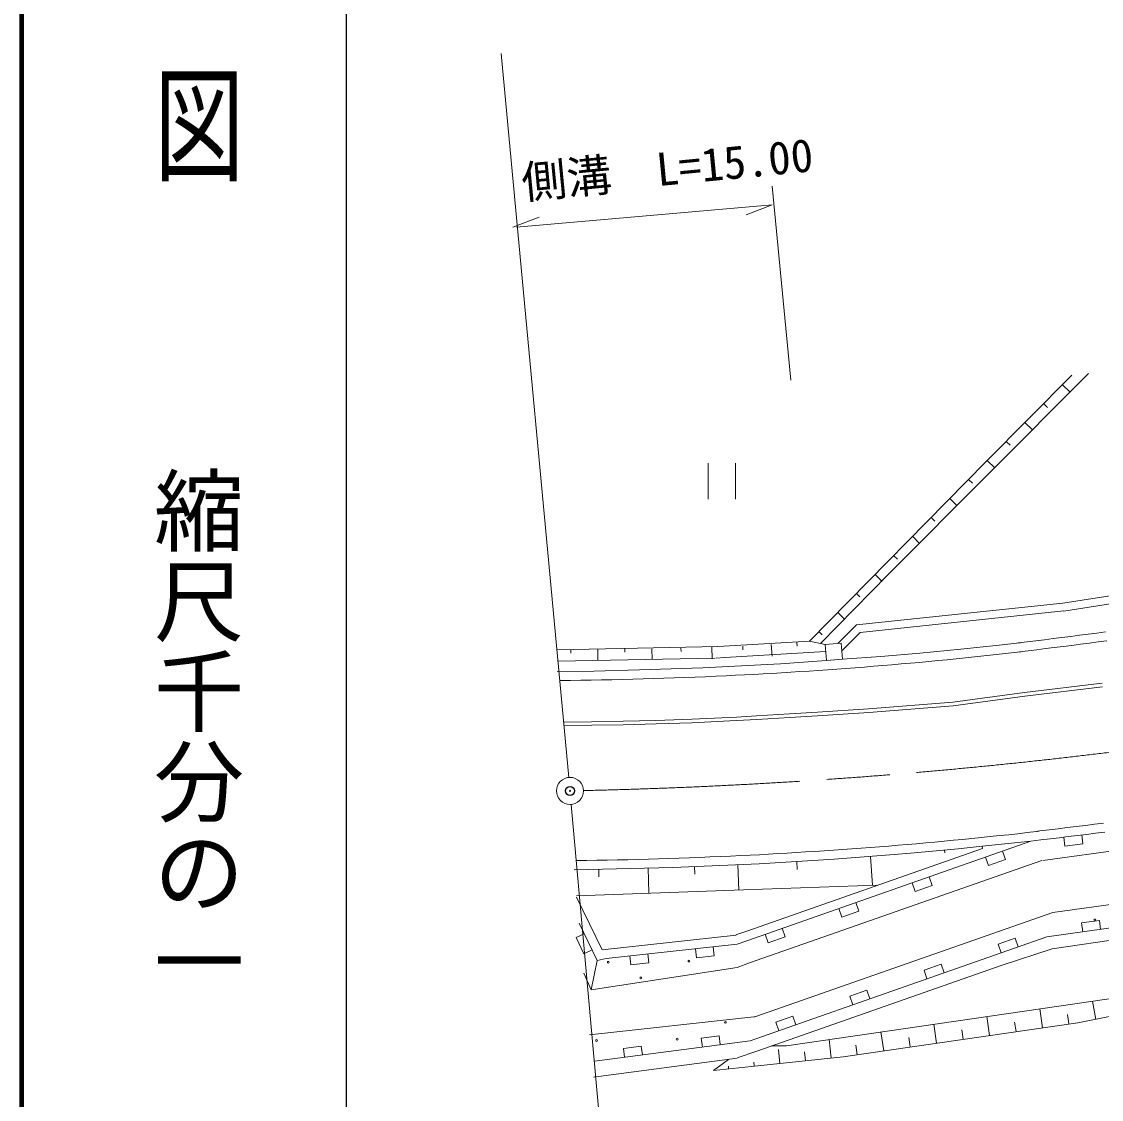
# Model space of a CAD drawing. Units: millimetres, scale not verified. Extents: x 40000 to 680000, y 20000 to 380000.
# Drawn here: x 40000 to 99882, y 255856 to 315625 of the extents above; entities that cross this region are included whole.
import ezdxf
from ezdxf.enums import TextEntityAlignment as Align

# ---------------------------------------------------------------- set-up
doc = ezdxf.new("R2010")
doc.units = ezdxf.units.MM
doc.header["$LTSCALE"] = 1000
doc.header["$PDMODE"] = 32
doc.header["$PDSIZE"] = 500
doc.linetypes.add('CHAIN', pattern=[18.5, 12, -1.5, 3.5, -1.5])
for name, color, linetype, lineweight in [('M-BGD', 7, 'Continuous', 13), ('M-BMK', 2, 'CHAIN', 13), ('M-BMK-OTRS', 5, 'Continuous', 13), ('M-BMK-SRVR', 3, 'Continuous', 13), ('M-STR-HTXT', 7, 'Continuous', 13), ('M-TTL', 2, 'Continuous', 140), ('M-TTL-BAND', 7, 'Continuous', 25)]:
    doc.layers.add(name, color=color, linetype=linetype, lineweight=lineweight)
doc.layers.add('M-OTRS', color=6, linetype='Continuous')
doc.styles.add('@ＭＳ ゴシック', font='')
doc.styles.add('ＭＳ ゴシック', font='')
doc.styles.get('@ＭＳ ゴシック').set_extended_font_data('@MS Gothic')
doc.styles.get('ＭＳ ゴシック').set_extended_font_data('MS Gothic')

msp = doc.modelspace()

# ---------------------------------------------------------------- linework, layer by layer
at = {"layer": 'M-BGD'}
for p, q in [((88071, 284990), (99171, 296111)), ((98251, 296015), (93467, 291207)), ((97731, 295488), (98146, 295079)), ((96692, 294435), (96898, 294232)), ((95653, 293382), (96060, 292979)), ((94613, 292328), (94816, 292129)), ((78070, 291145), (78070, 289145)), ((79590, 289145), (79590, 291145)), ((93467, 291207), (83698, 281268)), ((93574, 291275), (93975, 290880)), ((92535, 290222), (92733, 290026)), ((91496, 289168), (91889, 288780)), ((90457, 288115), (90651, 287923)), ((89417, 287062), (89803, 286681)), ((116637, 286336), (97739, 283379)), ((88378, 286008), (88569, 285820)), ((97798, 282933), (116710, 285892)), ((84299, 281141), (88071, 284990)), ((87339, 284955), (87718, 284581)), ((86300, 283902), (86487, 283717)), ((97739, 283379), (86303, 282179)), ((85260, 282848), (85632, 282482)), ((86509, 281748), (97797, 282940)), ((86303, 282179), (85268, 281143)), ((84221, 281795), (84405, 281614)), ((86509, 281748), (85489, 280727)), ((97210, 281408), (97694, 281468)), ((97694, 281468), (98178, 281529)), ((98178, 281529), (98662, 281591)), ((98662, 281591), (99146, 281653)), ((99146, 281653), (99630, 281717)), ((99630, 281717), (100115, 281782)), ((78605, 280966), (69703, 280795)), ((69703, 280795), (78605, 280966)), ((78605, 280966), (69703, 280795)), ((74959, 280850), (74965, 280252)), ((76567, 280884), (76572, 280700)), ((78281, 280937), (78301, 280289)), ((78605, 280966), (78940, 280986)), ((78605, 280966), (78940, 280986)), ((78940, 280986), (78605, 280966)), ((78940, 280986), (83702, 281268)), ((78940, 280986), (83702, 281268)), ((83702, 281268), (78940, 280986)), ((79995, 280990), (80002, 280790)), ((81565, 281076), (81619, 280427)), ((82989, 281194), (83006, 280992)), ((83702, 281268), (84557, 281086)), ((83702, 281268), (84557, 281086)), ((84557, 281086), (83702, 281268)), ((84557, 281086), (85454, 281158)), ((84557, 281086), (84629, 280189)), ((85454, 281158), (85526, 280261)), ((92081, 280815), (94211, 281041)), ((94211, 281041), (95340, 281168)), ((95274, 281178), (95758, 281234)), ((95387, 281179), (95342, 281168)), ((95758, 281234), (96242, 281291)), ((96242, 281291), (96726, 281349)), ((96301, 280794), (96786, 280853)), ((96726, 281349), (97210, 281408)), ((96786, 280853), (97271, 280912)), ((97271, 280912), (97756, 280972)), ((97756, 280972), (98241, 281033)), ((98241, 281033), (98726, 281095)), ((98726, 281095), (99211, 281158)), ((99211, 281158), (99696, 281221)), ((99696, 281221), (100181, 281286)), ((69761, 280166), (78451, 280333)), ((70454, 280803), (70456, 280595)), ((71956, 280819), (71962, 280196)), ((73457, 280834), (73459, 280655)), ((78991, 280355), (78502, 280326)), ((84589, 280687), (78991, 280355)), ((84629, 280189), (85526, 280261)), ((85526, 280261), (87654, 280408)), ((87654, 280408), (89807, 280596)), ((89807, 280596), (92081, 280815)), ((95335, 280681), (95816, 280737)), ((95432, 280679), (95399, 280671)), ((95816, 280737), (96301, 280794)), ((74270, 279669), (71739, 279612)), ((77777, 279791), (74270, 279669)), ((79549, 279872), (77777, 279791)), ((82094, 280011), (79549, 279872)), ((84629, 280189), (82094, 280011)), ((71739, 279612), (69707, 279585)), ((95609, 278418), (99926, 278937)), ((95636, 278220), (99952, 278739)), ((91642, 277880), (86972, 277519)), ((95609, 278418), (91642, 277880)), ((95636, 278220), (91664, 277681)), ((84130, 277328), (82592, 277234)), ((86972, 277519), (84129, 277328)), ((86987, 277319), (84142, 277129)), ((91664, 277681), (86987, 277319)), ((70089, 276770), (70070, 276770)), ((70089, 276770), (70070, 276770)), ((71611, 276800), (70089, 276770)), ((73364, 276831), (71611, 276800)), ((75178, 276874), (73364, 276831)), ((75184, 276674), (73368, 276631)), ((77162, 276937), (75178, 276874)), ((77170, 276737), (75184, 276674)), ((79262, 277041), (77162, 276937)), ((79278, 276842), (77170, 276737)), ((79647, 277061), (79262, 277041)), ((79658, 276861), (79278, 276842)), ((80756, 277131), (79647, 277061)), ((80769, 276931), (79658, 276861)), ((82592, 277234), (80756, 277131)), ((82603, 277034), (80769, 276931)), ((84142, 277129), (82603, 277034)), ((71615, 276600), (70092, 276570)), ((73368, 276631), (71615, 276600)), ((96277, 270707), (96311, 270714)), ((96474, 270746), (96978, 270805)), ((111963, 271228), (96643, 269109)), ((96978, 270805), (97483, 270865)), ((97483, 270865), (97987, 270925)), ((97987, 270925), (98491, 270986)), ((98491, 270986), (98995, 271049)), ((98995, 271049), (99498, 271112)), ((99498, 271112), (100001, 271176)), ((99561, 270616), (100065, 270681)), ((95970, 270172), (80270, 264672)), ((93274, 269894), (95970, 270172)), ((95970, 270172), (96531, 270250)), ((96531, 270250), (97037, 270308)), ((97037, 270308), (97542, 270368)), ((97542, 270368), (98047, 270429)), ((97802, 270405), (97862, 269908)), ((98047, 270429), (98552, 270490)), ((98552, 270490), (99057, 270553)), ((98855, 270029), (98794, 270526)), ((99057, 270553), (99561, 270616)), ((80228, 265187), (93289, 269763)), ((85059, 269179), (89088, 269489)), ((89088, 269489), (91932, 269747)), ((91181, 269692), (91197, 269527)), ((91932, 269747), (93274, 269894)), ((93285, 269774), (93274, 269894)), ((94570, 269152), (94405, 269624)), ((97862, 269908), (98855, 270029)), ((76123, 268721), (80910, 268927)), ((79714, 268875), (79774, 267466)), ((96576, 269099), (80372, 263422)), ((80910, 268927), (85059, 269179)), ((82985, 269053), (83011, 268613)), ((87073, 269334), (87197, 267734)), ((93461, 269293), (93626, 268821)), ((93626, 268821), (94570, 269152)), ((70636, 268593), (76123, 268721)), ((72008, 268625), (72018, 268194)), ((74752, 268689), (74784, 267286)), ((77320, 268772), (77338, 268354)), ((80042, 267476), (87415, 267741)), ((89388, 267866), (89553, 267394)), ((89553, 267394), (90497, 267725)), ((90497, 267725), (90331, 268197)), ((111938, 268269), (97190, 266229)), ((70773, 267142), (73369, 267235)), ((73369, 267235), (80042, 267476)), ((120548, 267613), (97157, 264202)), ((70781, 267062), (72190, 264147)), ((86423, 266298), (86258, 266770)), ((111829, 266945), (96847, 264872)), ((97190, 266229), (80657, 260437)), ((85314, 266439), (85480, 265967)), ((85480, 265967), (86423, 266298)), ((70916, 265634), (71921, 263555)), ((82350, 264871), (82185, 265343)), ((99771, 265781), (98780, 265644)), ((98780, 265644), (98849, 265149)), ((99839, 265286), (99771, 265781)), ((71201, 265045), (70751, 264827)), ((70751, 264827), (71186, 263927)), ((79622, 264961), (72190, 264147)), ((79618, 264973), (80228, 265187)), ((96847, 264872), (80715, 259220)), ((81241, 265012), (81406, 264540)), ((81406, 264540), (82350, 264871)), ((95099, 264789), (94155, 264459)), ((95264, 264317), (95099, 264789)), ((71186, 263927), (71636, 264144)), ((79676, 264464), (72421, 263669)), ((77366, 264211), (77420, 263714)), ((78414, 263822), (78360, 264319)), ((80270, 264672), (79676, 264464)), ((94155, 264459), (94320, 263987)), ((94315, 263284), (97157, 264202)), ((71589, 261925), (71921, 263555)), ((71921, 263555), (72421, 263669)), ((73738, 263813), (73792, 263316)), ((74787, 263425), (74732, 263922)), ((77420, 263714), (78414, 263822)), ((71589, 261925), (79674, 263178)), ((73792, 263316), (74787, 263425)), ((80372, 263422), (79674, 263178)), ((94315, 263284), (80770, 258538)), ((90988, 263349), (90045, 263019)), ((90045, 263019), (90210, 262547)), ((91154, 262877), (90988, 263349)), ((71179, 262848), (71589, 261925)), ((86878, 261909), (85935, 261579)), ((87044, 261437), (86878, 261909)), ((101826, 261661), (82417, 258833)), ((85935, 261579), (86100, 261107)), ((99571, 260292), (99381, 261305)), ((96615, 259830), (96463, 260880)), ((98083, 260044), (98007, 260569)), ((98571, 260102), (100887, 260561)), ((71502, 259442), (80616, 260432)), ((80616, 260432), (80657, 260437)), ((82768, 260469), (81824, 260139)), ((81824, 260139), (81990, 259667)), ((82933, 259998), (82768, 260469)), ((85562, 258221), (98571, 260102)), ((90745, 258975), (90592, 260024)), ((93680, 259403), (93527, 260452)), ((95148, 259616), (95071, 260141)), ((78680, 259388), (77688, 259256)), ((78745, 258892), (78680, 259388)), ((87810, 258548), (87657, 259597)), ((92212, 259189), (92136, 259714)), ((71779, 257969), (80406, 259112)), ((74366, 258816), (73375, 258685)), ((74432, 258321), (74366, 258816)), ((77688, 259256), (77754, 258761)), ((80715, 259220), (80406, 259112)), ((82417, 258833), (81578, 258821)), ((84897, 258151), (84787, 259178)), ((86342, 258334), (86266, 258859)), ((89277, 258762), (89201, 259286)), ((79682, 258137), (71725, 257083)), ((73375, 258685), (73441, 258189)), ((80770, 258538), (79679, 258156)), ((80838, 257715), (85562, 258221)), ((82054, 257846), (81970, 258632)), ((83476, 257999), (83423, 258485)), ((79197, 258073), (78370, 257450)), ((78370, 257450), (80838, 257715)), ((79211, 257541), (79194, 257698)), ((80633, 257693), (80607, 257929))]:
    msp.add_line(p, q, dxfattribs=at)
for centre in [(99516, 265807), (72535, 263460), (77007, 263529), (74338, 262593), (79029, 260128), (71888, 259125), (76359, 259193)]:
    msp.add_circle(centre, 50, dxfattribs=at)
for centre, radius, start, end in [((67540, 523075), 244000, 272.70947, 276.55566), ((67539, 523076), 244000, 270.54443, 272.70947), ((67540, 523075), 254000, 272.78613, 276.49609), ((67447, 523082), 254000, 276.53076, 276.56201), ((67539, 523076), 254000, 270.72803, 272.78613)]:
    msp.add_arc(centre, radius, start, end, dxfattribs=at)
at = {"layer": 'M-BMK'}
msp.add_arc((64436, 567017), 294114, 271.31111, 281.82222, dxfattribs=at)
at = {"layer": 'M-BMK-OTRS'}
for p, q in [((70346, 273711), (66591, 313849)), ((70483, 272217), (74865, 223559))]:
    msp.add_line(p, q, dxfattribs=at)
at = {"layer": 'M-BMK-SRVR'}
for radius in [750, 30]:
    msp.add_circle((70416, 272964), radius, dxfattribs=at)
at = {"layer": 'M-OTRS'}
msp.add_point((70416, 272964), dxfattribs=at)
at = {"layer": 'M-STR-HTXT'}
for p, q in [((81632, 306501), (82667, 295735)), ((67451, 304223), (81632, 305466)), ((81632, 305466), (80174, 304916)), ((67244, 304223), (68702, 304771))]:
    msp.add_line(p, q, dxfattribs=at)
at = {"layer": 'M-TTL'}
msp.add_line((40000, 380000), (40000, 20000), dxfattribs=at)
at = {"layer": 'M-TTL-BAND'}
msp.add_line((58000, 370000), (58000, 20000), dxfattribs=at)

# ---------------------------------------------------------------- texts
at = {"layer": 'M-STR-HTXT', "style": 'ＭＳ ゴシック'}
msp.add_text('側溝\u3000L=15.00', height=1833, rotation=5.5, dxfattribs=at).set_placement((67871, 305233), align=Align.BOTTOM_LEFT)
at = {"layer": 'M-TTL-BAND', "style": '@ＭＳ ゴシック', "width": 1.4}
msp.add_text('平  面  図', height=3666, rotation=270, dxfattribs=at).set_placement((49777, 306475), align=Align.MIDDLE_RIGHT)
at = {"layer": 'M-TTL-BAND', "style": '@ＭＳ ゴシック'}
msp.add_text('縮尺千分の一', height=3666, rotation=270, dxfattribs=at).set_placement((49777, 261030), align=Align.MIDDLE_RIGHT)

doc.saveas('drawing.dxf')
